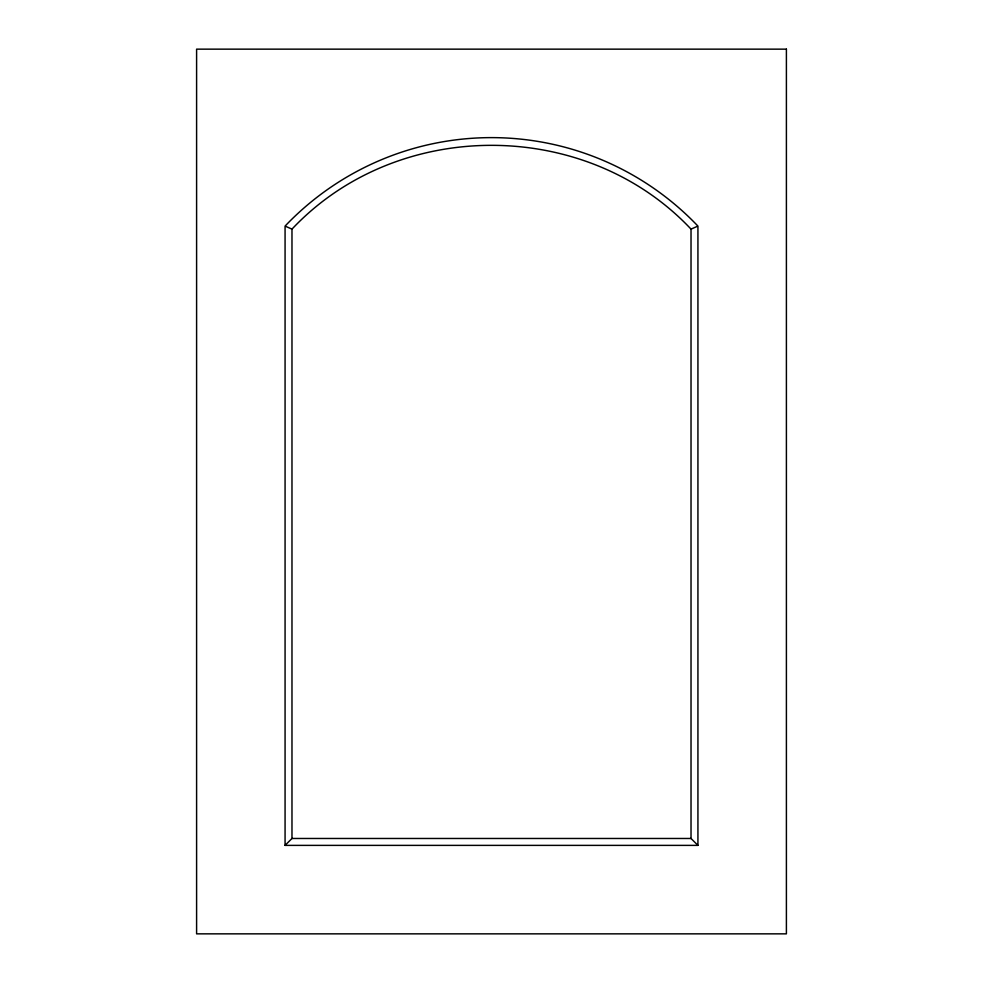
<?xml version="1.0" encoding="UTF-8"?>
<svg xmlns="http://www.w3.org/2000/svg" width="983" height="983" viewBox="0 0 983 983"><rect width="100%" height="100%" fill="white"/><g stroke="black" fill="none" stroke-linecap="round" stroke-linejoin="round"><path stroke-width="1.47" d="M285.07 845.38L291.976 838.474L291.976 229.125C397.132 117.407 585.868 117.407 691.024 229.125L691.024 838.474L697.93 845.38L285.07 845.38L285.07 226.09A285.07 285.07 0 0 1 697.93 226.09L697.93 845.38M691.024 229.125L696.91 226.532M291.976 838.474L691.024 838.474M286.09 226.532L291.976 229.125M786.4 49.15L196.6 49.15L196.6 933.85L786.4 933.85L786.4 49.15"/></g></svg>
